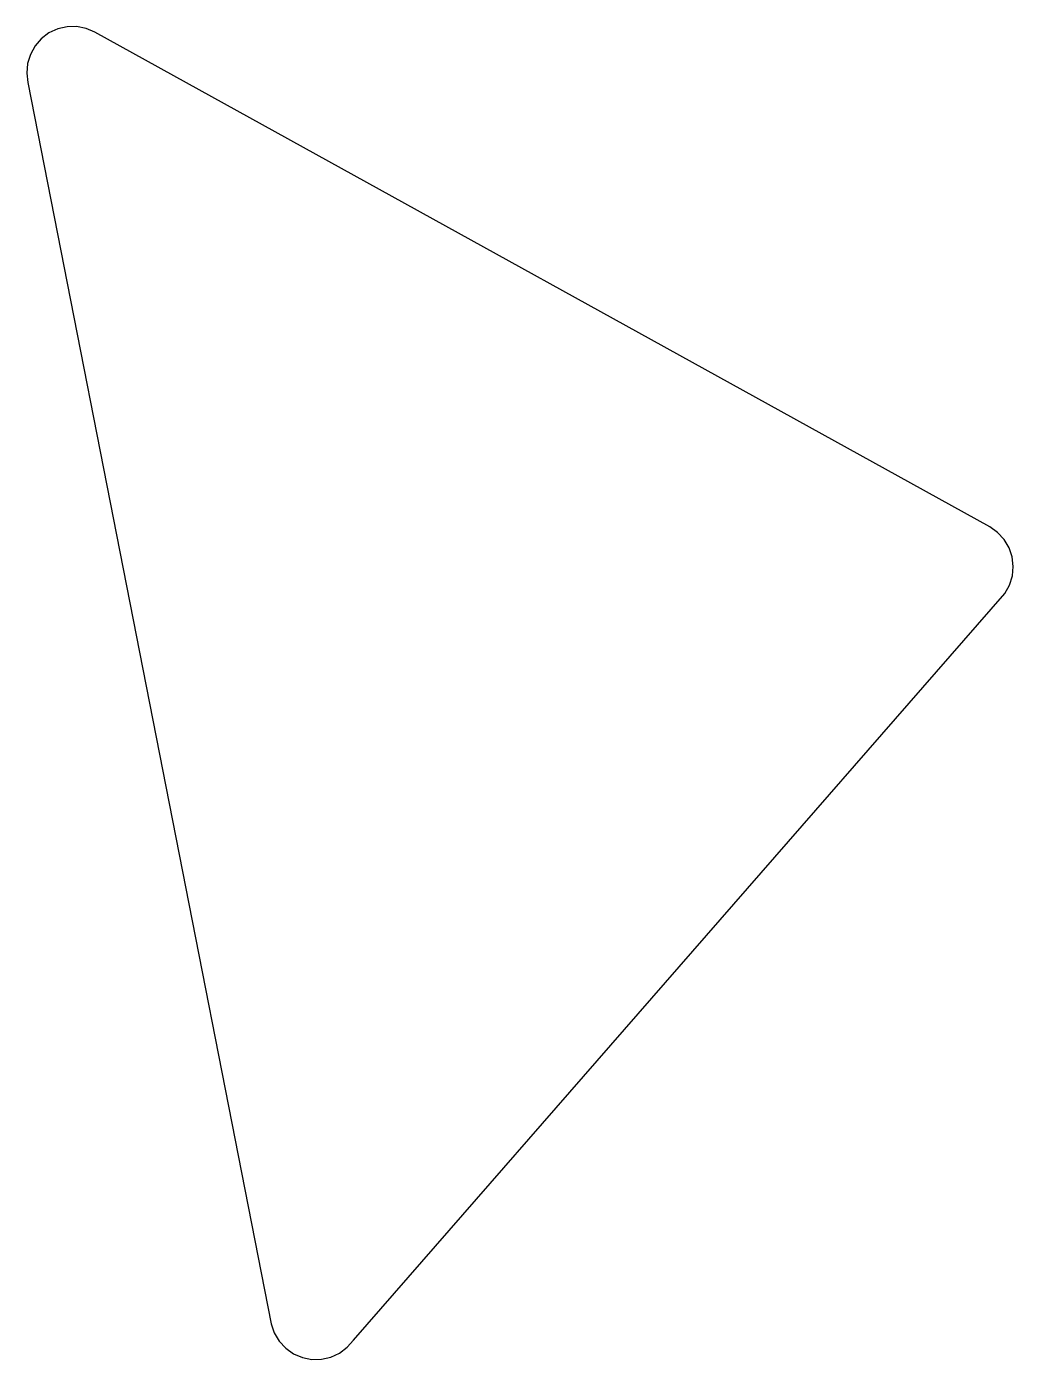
# Model space of a CAD drawing. Header units: metres. Extents: x -31 to 76, y -5 to 140.
import ezdxf

# ---------------------------------------------------------------- set-up
doc = ezdxf.new("R2010")
doc.units = ezdxf.units.M

msp = doc.modelspace()

# ---------------------------------------------------------------- linework, layer by layer
for p, q in [((-29.0685, 139.59), (-29.9043, 138.962)), ((-28.1205, 140.03), (-29.0685, 139.59)), ((-27.1016, 140.264), (-28.1205, 140.03)), ((-26.0565, 140.28), (-27.1016, 140.264)), ((-25.0307, 140.079), (-26.0565, 140.28)), ((-24.0692, 139.669), (-25.0307, 140.079)), ((73.3909, 85.744), (-24.0692, 139.669)), ((-30.5913, 138.174), (-31.0995, 137.261)), ((-29.9043, 138.962), (-30.5913, 138.174)), ((-31.0995, 137.261), (-31.4066, 136.262)), ((-31.4066, 136.262), (-31.4994, 135.22)), ((-31.4994, 135.22), (-31.3736, 134.183)), ((-31.3736, 134.183), (-4.87358, -1.11717)), ((74.2462, 85.1431), (73.3909, 85.744)), ((74.9579, 84.3776), (74.2462, 85.1431)), ((75.4949, 83.4808), (74.9579, 84.3776)), ((75.8337, 82.4919), (75.4949, 83.4808)), ((75.9594, 81.4542), (75.8337, 82.4919)), ((75.8667, 80.413), (75.9594, 81.4542)), ((75.5596, 79.4139), (75.8667, 80.413)), ((4.09129, -2.87424), (75.0514, 78.5005)), ((75.0514, 78.5005), (75.5596, 79.4139)), ((-4.87358, -1.11717), (-4.53481, -2.10605)), ((-4.53481, -2.10605), (-3.99783, -3.00287)), ((3.4043, -3.66205), (4.09129, -2.87424)), ((-3.99783, -3.00287), (-3.28615, -3.76845)), ((-3.28615, -3.76845), (-2.43083, -4.36932)), ((1.6205, -4.7301), (2.56853, -4.28981)), ((2.56853, -4.28981), (3.4043, -3.66205)), ((-2.43083, -4.36932), (-1.46928, -4.77924)), ((-1.46928, -4.77924), (-0.443497, -4.98029)), ((-0.443497, -4.98029), (0.601639, -4.96365)), ((0.601639, -4.96365), (1.6205, -4.7301))]:
    msp.add_line(p, q)

doc.saveas('drawing.dxf')
